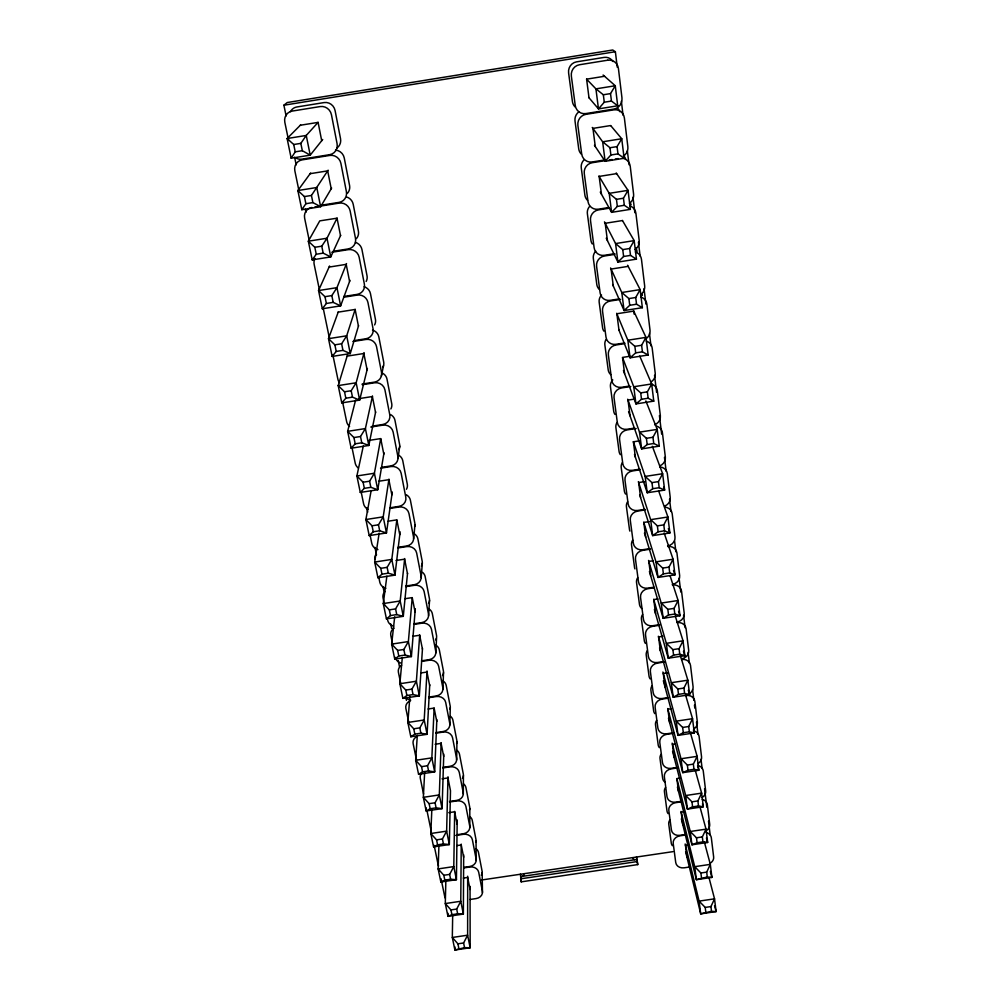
<?xml version="1.0" encoding="UTF-8"?>
<svg xmlns="http://www.w3.org/2000/svg" width="1000" height="1000" viewBox="0 0 1000 1000"><rect width="100%" height="100%" fill="white"/><g stroke="black" fill="none" stroke-linecap="round" stroke-linejoin="round"><path stroke-width="1.5" d="M467.675 876.213L467.625 935.2L470.163 947.763L454.9 950L452.312 937.463L452.675 915.688M463.312 794.087L463.425 775.575M463.675 854.837L463.363 914.087L447.95 916.363L445.3 903.55L445.863 880.337M461.238 844.125L460.775 901.263L463.363 914.087L457.663 913.825L451.925 914.663L447.95 916.363L448.013 913.3M457.2 819.925L456.425 879.688L440.85 882L438.137 868.913L438.9 845.85M456.662 759.875L456.925 741.938M454.95 946.925L454.9 950L464.55 947.638L470.163 947.763L470.05 886.325M454.675 811.375L453.787 866.587L456.425 879.688L450.625 879.262L444.825 880.125L440.85 882L440.938 878.888M449.862 724.95L450.288 707.613M447.987 776.762L446.637 831.15L449.338 844.538L433.587 846.888L430.812 833.5L431.812 810.138M443.775 754.112L442.088 808.612L426.163 810.987L423.338 797.312L424.65 772.638M441.138 742.625L439.325 794.912L442.088 808.612L436.087 807.85L430.163 808.737L426.163 810.987L426.312 807.938M442.925 689.287L443.512 672.588M436.838 719.538L434.675 771.875L418.575 774.287L415.675 760.3L417.312 735.362M428.05 709L434.125 708.088L431.85 757.875L434.675 771.875L428.575 770.95L422.587 771.85L418.575 774.287M435.85 652.862L436.6 636.812A8.025 7.225 1.9 0 0 436.488 635.2L432.337 613.7A8.075 7.312 2.5 0 0 428.237 608.513M429.738 684.562L427.088 734.312L410.812 736.762L407.85 722.45L409.913 696.338M427.038 670.975L424.2 719.987L427.088 734.312L420.9 733.2L414.837 734.112L410.812 736.762M428.612 615.638L429.538 600.3M422.488 648.462L419.338 695.875L402.875 698.375L399.85 683.737L402.325 657.425M419.7 634.95L416.388 681.225L419.338 695.875L413.038 694.575L406.9 695.5L402.875 698.375M421.213 577.6L422.325 562.987M415.3 608.775L411.4 656.562L394.75 659.1L391.65 644.112L394.7 616.812M412.188 598.125L408.375 641.575L411.4 656.562L404.988 655.05L398.787 656L394.75 659.1M413.65 538.725L414.95 524.875M407.55 573.062L403.288 616.325L386.438 618.9L383.275 603.562L386.875 576.188M404.675 558.55L400.188 600.975L403.288 616.325L396.75 614.6L390.487 615.562L386.438 618.9M400.112 531.788L394.975 575.125L377.925 577.737L374.688 562.05L379.15 533.15M396.812 520.025L391.8 559.412L394.975 575.125L388.325 573.188L381.975 574.163L377.925 577.737M398.025 458.338L399.738 446.138M392.287 491.987L386.463 532.95L369.212 535.6L365.887 519.525L371.138 490.712M388.95 479.113L383.212 516.85L386.463 532.95L379.688 530.775L373.275 531.763L369.212 535.6M384.025 452.788L377.738 489.738L360.288 492.438L356.887 475.962L363.35 445.85M380.688 438.787L374.412 473.25L369.6 481.2L370.85 487.325L377.738 489.738L374.412 473.25L356.887 475.962L363.088 482.212L364.35 488.338L360.288 492.438M375.65 411.887L368.812 445.462L351.15 448.212L347.65 431.337L355.6 400.087M381.362 376.112L383.525 365.675M372.5 396.012L365.4 428.575L360.5 436.525L361.788 442.8L368.812 445.462L365.4 428.575L347.65 431.337L353.913 437.55L355.2 443.825L351.15 448.212M367.4 368.512L359.65 400.1L341.775 402.887L338.2 385.588L347.5 354.913M364.1 352.625L356.163 382.775L351.188 390.725L352.488 397.163L359.65 400.1L356.163 382.775L338.2 385.588L344.513 391.775L345.838 398.212L341.775 402.887M358.575 325.625L350.262 353.575L332.163 356.425L328.5 338.675L338.375 311.675M355.175 309.35L346.688 335.812L341.625 343.775L342.962 350.375L350.262 353.575L346.688 335.812L328.5 338.675L334.875 344.837L336.225 351.438L332.163 356.425M350.012 280.262L340.637 305.875L322.312 308.762L318.55 290.562L329.575 265.975M346.525 263.575L336.962 287.65L331.825 295.6L333.2 302.375L340.637 305.875L336.962 287.65L318.55 290.562L324.975 296.688L326.375 303.463L322.312 308.762M340.7 235.238L330.763 256.925L312.2 259.875L308.337 241.2L319.762 220.875L337.05 218.188L340.513 235.65M685.15 843.988L699.1 901.112L714.538 898.838L716.1 911.587L711.525 911.312L710.938 906.575L714.538 898.838L709.05 877.837M680.987 811.438L694.725 866.675L710.325 864.375L711.925 877.4L707.288 876.963L706.688 872.125L710.325 864.375L704.375 842.025M679.812 778.162L676.85 778.6L690.25 831.488L706.025 829.15L707.65 842.45L702.95 841.862L702.337 836.925L706.025 829.15L700 807M672.138 743.162L685.688 795.525L701.637 793.138L703.3 806.75L698.512 805.987L697.887 800.938L701.637 793.138L695.4 770.763M667.712 708.538L681.012 758.75L697.138 756.338L698.838 770.25L693.988 769.312L693.35 764.15L697.138 756.338L690.4 732.775M662.887 672.025L676.237 721.15L692.55 718.7L694.287 732.925L689.35 731.812L688.7 726.525L692.55 718.7L685.562 694.95M658.375 636.25L671.35 682.688L687.85 680.2L689.625 694.75L684.613 693.45L683.95 688.05L687.85 680.2L680.15 654.812M337.088 218.113L327 238.238L321.763 246.188L323.175 253.137L330.763 256.925L327 238.238L308.337 241.2L314.825 247.288L316.262 254.237L312.2 259.875M653.675 599.312L666.35 643.337L683.037 640.812L684.85 655.7L679.762 654.2L679.087 648.675L683.037 640.812L675.238 615.95M648.538 560.45L661.237 603.075L678.112 600.5L679.975 615.75L674.812 614.038L674.112 608.375L678.112 600.5L670.013 575.612M643.725 522.212L656 561.85L673.075 559.237L674.987 574.85L669.725 572.925L669.013 567.125L673.075 559.237L664.137 532.925M464.55 947.638L463.6 942.975L467.625 935.2L452.312 937.463L457.912 943.812L458.862 948.475M457.663 913.825L456.688 909.062L460.775 901.263L445.3 903.55L450.95 909.912L451.925 914.663M638.35 481.637L650.65 519.65L667.925 517L669.875 532.975L664.525 530.812L663.8 524.888L667.925 517L658.6 490.788M450.625 879.262L449.637 874.4L453.787 866.587L438.137 868.913L443.825 875.263L444.825 880.125M633.325 441.613L645.15 476.425L662.638 473.725L664.638 490.087L659.2 487.7L658.45 481.613L662.638 473.725L652.35 446.3M442.013 778.825L447.962 777.938L450.487 790.725L449.338 844.538L443.438 843.95L442.425 838.988L446.637 831.15L430.812 833.5L436.562 839.862L437.575 844.825L433.587 846.888M627.7 399.225L639.525 432.137L657.225 429.387L659.275 446.15L653.75 443.512L652.975 437.287L657.225 429.387L645.863 400.925M436.087 807.85L435.062 802.775L439.325 794.912L423.338 797.312L429.125 803.662L430.163 808.737M622.587 357.65L633.763 386.75L651.675 383.95L653.775 401.138L648.15 398.237L647.362 391.85L651.675 383.95L639.738 356.075M428.575 770.95L427.525 765.75L431.85 757.875L415.675 760.3L421.512 766.65L422.587 771.85M616.675 313.3L627.85 340.213L645.987 337.375L648.138 355L642.425 351.825L641.612 345.275L645.987 337.375L633.538 310.65M420.9 733.2L419.812 727.875L424.2 719.987L407.85 722.45L413.738 728.787L414.837 734.112M610.588 267.95L621.788 292.5L640.163 289.613L642.362 307.688L636.538 304.225L635.712 297.512L640.163 289.613L627.612 265.262M413.038 694.575L411.925 689.137L416.388 681.225L399.85 683.737L405.788 690.062L406.9 695.5M404.988 655.05L403.85 649.488L408.375 641.575L391.65 644.112L397.65 650.425L398.787 656M604.462 221.863L615.575 243.562L634.175 240.625L636.438 259.15L630.513 255.4L629.663 248.512L634.175 240.625L622.438 220.475M396.75 614.6L395.588 608.9L400.188 600.975L383.275 603.562L389.312 609.862L390.487 615.562M598.913 176.025L609.2 193.337L628.038 190.35L630.363 209.363L624.325 205.3L623.45 198.225L628.038 190.35L616.175 172.95M388.325 573.188L387.137 567.35L391.8 559.412L374.688 562.05L380.775 568.325L381.975 574.163M331.65 188.038L320.637 206.713L301.825 209.713L297.863 190.538L310.637 173M592.263 127.45L602.65 141.788L621.737 138.737L624.125 158.262L617.975 153.875L617.075 146.613L621.737 138.737L610.862 125.8M379.688 530.775L378.475 524.8L383.212 516.85L365.887 519.525L372.038 525.788L373.275 531.763M588.725 97.463L598.475 108.888L617.712 105.8L611.45 101.062L610.525 93.6L615.275 85.75L603.112 75.025M322.7 139.475L310.225 155.15L291.175 158.212L295.225 151.838L293.725 144.512L287.113 138.525L300.613 124.95M328.113 170.2L311.438 195.463L312.887 202.587L320.637 206.713L316.762 187.512L297.863 190.538L304.413 196.575L305.875 203.713L301.825 209.713M291.175 158.212L287.113 138.525L306.25 135.45L310.225 155.15L302.325 150.7L300.825 143.375L306.25 135.45L318.1 122.35L321.7 140.725M611.45 101.062L604.275 102.212L598.475 108.888L595.925 88.863L586.575 79.138M617.975 153.875L610.887 155L605.125 161.3L594.438 145.262M624.325 205.3L617.337 206.412L611.613 212.35L600.262 192.05M630.513 255.4L623.612 256.488L617.925 262.075L606.237 238.175M636.538 304.225L629.738 305.3L624.087 310.55L612.638 284.488M642.425 351.825L635.7 352.875L630.087 357.812L618.663 329.438M648.15 398.237L641.513 399.275L635.95 403.913L623.438 370.513M286.112 115.925L283.9 105.213L287.213 102.537L612.725 50L615.375 51.725L617.25 67.2M653.75 443.512L647.188 444.538L641.65 448.888L628.562 411.65M659.2 487.7L652.725 488.7L647.225 492.762L634.475 454.513M664.525 530.812L658.125 531.8L652.675 535.612L639.675 494.762M669.725 572.925L663.4 573.888L657.987 577.438L644.438 533.05M674.812 614.038L668.55 614.987L663.175 618.3L649.412 571.5M679.762 654.2L673.587 655.138L668.25 658.213L654.388 609.538M684.613 693.45L678.5 694.375L673.2 697.225L659.55 647.837M689.35 731.812L683.312 732.712L678.037 735.362L663.35 680.75M693.988 769.312L688.012 770.212L682.775 772.65L668.475 718.188M698.512 805.987L692.6 806.875L687.412 809.112L672.575 751.312M702.95 841.862L697.1 842.738L691.938 844.788L677.425 787.062M707.288 876.963L696.375 879.688L681.363 818.85M711.525 911.312L700.713 913.85L685.612 851.6M283.9 105.213L615.375 51.725M300.312 125.25L318.075 122.387M604.525 76.275L586.6 79.162L589 97.775M293.725 144.512L300.825 143.375M617.712 105.8L615.275 85.75L595.925 88.863L603.337 94.763L610.525 93.6M295.225 151.838L302.325 150.7M310.138 173.688L327.675 170.875L331.225 188.762M610.65 125.55L592.95 128.387L595.288 146.55M304.413 196.575L311.438 195.463M624.125 158.262L605.125 161.3L602.65 141.788L609.987 147.738L617.075 146.613M305.875 203.713L312.887 202.587M320.812 205.287L339.075 202.375A9.588 9.175 52.1 0 0 346.388 191.612L340.913 163.425A9.712 9.262 55.9 0 0 329.825 155.425L302.125 159.875A9.738 9.225 53.4 0 0 294.85 170.812L298.812 190.037M605.962 159.762L592.137 161.975A9.613 9.275 -70.8 0 1 581.688 154.012L577.888 125.45A9.738 9.35 -74.8 0 1 585.938 114.338L613.9 109.85A9.762 9.338 -71.5 0 1 624.388 117.987L627.85 146.637A9.637 9.25 -67.6 0 1 623.663 155.988M314.875 206.988L317.925 206.5M320.962 206.012L339.212 203.1A9.5 9.125 49.2 0 1 350.138 210.9L355.487 238.4A9.387 9.038 44.4 0 1 348.237 248.925L333.2 251.312M606.05 160.512L592.238 162.712A9.525 9.225 -67.3 0 0 584.275 173.562L587.975 201.438A9.4 9.137 -61.3 0 0 598.3 209.2L608.913 207.512M609.125 160.012L612.188 159.525M615.262 159.037L618.337 158.55M616.638 173.625L599.15 176.412L601.438 194.137M314.825 247.288L321.763 246.188M630.363 209.363L611.613 212.35L609.2 193.337L616.45 199.338L623.45 198.225M316.262 254.237L323.175 253.137M331.838 252.262L348.375 249.638A9.325 8.975 40.8 0 1 359.15 257.238L364.375 284.1A9.225 8.888 35.4 0 1 357.175 294.375L343.8 296.488M609.012 208.238L598.387 209.925A9.325 9.075 -56.5 0 0 590.513 220.525L594.125 247.738A9.225 8.975 -49.2 0 0 604.312 255.312L614.8 253.65M329.075 267.087L346.2 264.363L349.575 281.425M622.475 220.55L605.2 223.287L607.425 240.6M324.975 296.688L331.825 295.6M636.438 259.15L617.925 262.075L615.575 243.562L622.75 249.6L629.663 248.512M343.95 297.188L357.312 295.075A9.15 8.812 31.7 0 1 367.95 302.488L373.05 328.713A9.075 8.713 26.8 0 1 365.913 338.762L354.162 340.613M614.888 254.363L604.4 256.012A9.162 8.912 -44.3 0 0 596.6 266.375L600.125 292.95A9.087 8.812 -38 0 0 610.175 300.338L619.062 298.938M326.375 303.463L333.2 302.375M338.212 312.137L355.138 309.462L358.438 326.112M628.188 266.363L611.1 269.062L613.275 285.963M352.837 341.525L366.05 339.438A9.012 8.65 23.6 0 1 376.538 346.675L381.512 372.3A8.938 8.537 19.7 0 1 374.45 382.125L362.15 384.05M620.638 299.387L610.262 301.025A9.025 8.738 -34.2 0 0 602.537 311.15L605.988 337.113A8.95 8.625 -29.9 0 0 615.913 344.312L624.7 342.938M334.875 344.837L341.625 343.775M642.362 307.688L624.087 310.55L621.788 292.5L628.888 298.587L635.712 297.512M336.225 351.438L342.962 350.375M347.125 356.138L363.862 353.5L367.088 369.775M362.287 384.712L374.575 382.788A8.888 8.475 17.4 0 1 384.925 389.85L389.8 414.875A8.812 8.363 14.5 0 1 382.788 424.487L372.15 426.15M624.788 343.612L616 344.988A8.912 8.55 -27.4 0 0 608.35 354.9L611.712 380.262A8.838 8.438 -24.6 0 0 621.512 387.287L629.175 386.087M344.513 391.775L351.188 390.725M648.138 355L630.087 357.812L627.85 340.213L634.875 346.325L641.612 345.275M345.838 398.212L352.488 397.163M358.85 398.65L372.388 396.538L375.538 412.425M630.087 356.238L622.5 357.425L624.587 373.55M370.763 427.038L382.912 425.138A8.762 8.287 12.8 0 1 393.125 432.025L397.887 456.5A8.7 8.188 10.7 0 1 390.938 465.9L381.925 467.3M630.788 386.512L621.6 387.938A8.8 8.363 -23 0 0 614.025 397.638L617.312 422.425A8.725 8.263 -21.1 0 0 626.987 429.275L634.562 428.1M353.913 437.55L360.5 436.525M653.775 401.138L635.95 403.913L633.763 386.75L640.713 392.887L647.362 391.85M368.825 440.438L380.725 438.587L383.8 454.113M634.012 399.162L628.013 400.087L630.037 415.863M355.2 443.825L361.788 442.8M380.538 468.175L391.062 466.538A8.662 8.113 9.4 0 1 401.15 473.263L405.8 497.188A8.6 8.012 7.9 0 1 398.9 506.388L389.988 507.775M636.163 428.512L627.062 429.925A8.688 8.188 -20 0 0 619.562 439.4L622.788 463.638A8.625 8.075 -18.7 0 0 632.337 470.325L639.825 469.175M363.088 482.212L369.6 481.2M659.275 446.15L641.65 448.888L639.525 432.137L646.4 438.3L652.975 437.287M378.575 481.275L388.862 479.688L391.875 494.875M639.325 440.875L633.387 441.8L635.375 457.2M364.35 488.338L370.85 487.325M390.112 508.387L399.025 507.013A8.55 7.938 6.9 0 1 408.975 513.575L413.525 536.975A8.5 7.837 5.7 0 1 406.7 545.988L397.875 547.337M639.913 469.8L632.413 470.962A8.588 8 -17.9 0 0 624.987 480.238L628.138 503.938A8.525 7.9 -16.9 0 0 637.562 510.475L644.975 509.338M388.1 521.213L396.825 519.875L399.775 534.725M644.513 481.662L638.65 482.562L640.6 497.638M372.038 525.788L378.475 524.8M663.575 487.212L664.638 490.087L647.225 492.762L645.15 476.425L651.963 482.612L658.45 481.613M398 547.95L406.812 546.587A8.45 7.775 5 0 1 416.65 553L421.087 575.887A8.4 7.675 4.1 0 1 414.312 584.712L405.588 586.05M645.062 509.95L637.65 511.087A8.488 7.825 -16.3 0 0 630.288 520.175L633.362 543.35A8.438 7.725 -15.6 0 0 642.688 549.738L650.013 548.612M395.988 560.5L404.613 559.175L407.488 573.7M649.6 521.538L643.8 522.438L645.7 537.175M380.775 568.325L387.137 567.35M668.35 528.625L669.875 532.975L652.675 535.612L650.65 519.65L657.375 525.862L663.8 524.888M405.712 586.638L414.438 585.312A8.363 7.612 3.5 0 1 424.137 591.575L428.488 613.962A8.3 7.512 2.8 0 1 421.775 622.6L414.137 623.763M650.1 549.212L642.763 550.337A8.387 7.662 -15.1 0 0 635.475 559.237L638.488 581.9A8.338 7.562 -14.6 0 0 647.688 588.15L653.863 587.2M405.112 598.7L412.225 597.612L415.05 611.838M653.125 560.775L648.825 561.425L650.688 575.85M389.312 609.862L395.588 608.9M673.525 570.487L674.987 574.85L657.987 577.438L656 561.85L662.675 568.088L669.013 567.125M414.25 624.35L421.887 623.188A8.263 7.45 2.4 0 1 431.475 629.3L435.737 651.213A8.213 7.35 1.8 0 1 429.075 659.675L421.512 660.825M653.938 587.8L647.775 588.737A8.3 7.5 -14.2 0 0 640.55 597.45L643.487 619.637A8.25 7.4 -13.7 0 0 652.588 625.725L660.212 624.575M412.65 636.312L419.688 635.237L422.438 649.15M658.012 598.938L653.75 599.587L655.575 613.688M397.65 650.425L403.85 649.488M678.575 611.375L679.975 615.75L663.175 618.3L661.237 603.075L667.837 609.325L674.112 608.375M421.625 661.4L429.188 660.25A8.175 7.287 1.4 0 1 438.65 666.237L442.825 687.675A8.125 7.2 0.9 0 1 436.213 695.975L428.738 697.1M658.763 625.388L652.663 626.312A8.213 7.338 -13.5 0 0 645.512 634.837L648.388 656.55A8.162 7.25 -13.1 0 0 657.387 662.513L663.425 661.6M420.85 672.975L426.975 672.05L429.675 685.662M662.775 636.275L658.562 636.925L660.35 650.725M405.788 690.062L411.925 689.137M683.475 651.237L684.85 655.7L668.25 658.213L666.35 643.337L672.887 649.613L679.087 648.675M428.85 697.663L436.325 696.538A8.088 7.138 0.6 0 1 445.688 702.387L449.762 723.375A8.037 7.05 0.2 0 1 443.212 731.513L435.8 732.625M665 661.938L657.463 663.088A8.125 7.188 -12.8 0 0 650.362 671.438L653.188 692.7A8.075 7.1 -12.5 0 0 662.075 698.525L668.05 697.625M667.875 672.775L663.288 673.462L665.025 686.988M413.738 728.787L419.812 727.875M688.288 690.312L689.625 694.75L673.2 697.225L671.35 682.688L677.825 688.975L683.95 688.05M435.913 733.175L443.312 732.05A8 7 0 0 1 452.562 737.775L456.562 758.337A7.95 6.913 -0.4 0 1 450.062 766.3L442.725 767.4M668.125 698.188L662.15 699.087A8.037 7.037 -12.3 0 0 655.125 707.275L657.887 728.1A7.987 6.95 -12 0 0 666.675 733.8L674.062 732.688M435.112 744.275L441.112 743.375L443.7 756.425M670.925 708.787L667.9 709.25L669.613 722.487M421.512 766.65L427.525 765.75M693.425 729.975L694.287 732.925L678.037 735.362L676.237 721.15L682.65 727.438L688.7 726.525M442.837 767.938L450.163 766.838A7.912 6.85 -0.6 0 1 459.3 772.438L463.212 792.575A7.862 6.775 -0.9 0 1 456.763 800.387L449.513 801.475M674.137 733.225L666.75 734.338A7.95 6.887 -11.9 0 0 659.788 742.375L662.487 762.763A7.9 6.812 -11.6 0 0 671.175 768.337L677.025 767.463M675.413 743.838L672.425 744.287L674.1 757.25M429.125 803.662L435.062 802.775M697.575 765.763L698.838 770.25L682.775 772.65L681.012 758.75L687.362 765.05L693.35 764.15M449.613 802L456.875 800.913A7.837 6.713 -1.1 0 1 465.9 806.388L469.738 826.112A7.788 6.637 -1.3 0 1 463.338 833.775L457.212 834.7M677.1 767.987L671.25 768.863A7.875 6.75 -11.5 0 0 664.35 776.737L667 796.712A7.825 6.675 -11.3 0 0 675.588 802.163L681.762 801.25M448.787 812.663L454.663 811.787L457.15 824.312M455.775 835.438L463.438 834.3A7.75 6.575 -1.5 0 1 472.362 839.65L476.125 858.988A7.713 6.5 -1.7 0 1 469.775 866.5L463.713 867.4M681.838 801.762L675.662 802.688A7.788 6.612 -11.2 0 0 668.812 810.413L671.413 829.975A7.738 6.538 -11 0 0 679.912 835.325L686.025 834.412M436.562 839.862L442.425 838.988M702.475 803.787L703.3 806.75L687.412 809.112L685.688 795.525L691.975 801.825L697.887 800.938M437.575 844.825L443.438 843.95M456.875 845.6L461.238 844.95L463.663 857.225M684.125 811.787L681.188 812.225L682.8 824.675M463.812 867.9L469.875 867A7.675 6.45 -1.9 0 1 478.7 872.25L482.388 891.188A7.625 6.375 -2.1 0 1 476.087 898.575L470.075 899.463M686.087 834.925L679.975 835.825A7.713 6.488 -10.9 0 0 673.2 843.4L675.738 862.588A7.662 6.412 -10.7 0 0 684.15 867.812L690.2 866.912M443.825 875.263L449.637 874.4M706.45 837.975L707.65 842.45L691.938 844.788L690.25 831.488L696.475 837.788L702.337 836.925M463.35 878.088L467.675 877.45L470.062 889.488M688.35 844.737L685.438 845.175L687.013 857.362M481.562 880L672.925 851.65M520.65 878.825L637.312 861.55L637.75 864.6L521.2 881.85L520.388 874.163M450.95 909.912L456.688 909.062M710.325 871.375L711.925 877.4L696.375 879.688L694.725 866.675L700.888 872.987L706.688 872.125M457.912 943.812L463.6 942.975M714.55 905.65L716.1 911.587L700.713 913.85L699.1 901.112L705.212 907.425L710.938 906.575M288.587 140.475L284.825 122.287A9.95 9.363 58.2 0 1 292.162 111.088L320.213 106.562A9.938 9.387 60.8 0 1 331.463 114.775L337.075 143.663A9.8 9.312 58.1 0 1 329.688 154.675L301.975 159.125A9.825 9.287 55.6 0 1 295.788 157.975M309.35 241.025L304.625 218.162A9.525 9.087 47.3 0 1 311.837 207.475M319.387 289.675L314.163 264.375A9.35 8.938 40.1 0 1 314.975 258.45M323.488 309.5L328.888 335.662A9.087 8.675 28.2 0 0 329.513 337.562M332.9 355.087L337.863 379.137A8.95 8.512 21.9 0 0 339.487 382.663M342.7 402.512L346.637 421.613A8.838 8.338 16.8 0 0 349.575 426.463M352.062 447.875L355.213 463.125A8.713 8.162 13 0 0 358.113 467.875M361.125 491.775L363.587 503.713A8.612 7.987 10 0 0 368.038 509.387M369.988 534.65L371.788 543.4A8.5 7.825 7.7 0 0 377.938 549.625M378.862 577.65L379.8 582.212A8.4 7.662 5.9 0 0 385.875 588.3M384.575 605.3L383.038 597.863A8.363 7.588 5.3 0 1 384.925 591.525M392.612 644.237L390.812 635.5A8.275 7.438 4 0 1 394.05 628.175M400.625 683.037L398.413 672.337A8.175 7.275 2.9 0 1 401.637 665.175M408.65 721.862L405.863 708.4A8.088 7.125 2 0 1 410.65 700.6M416.488 759.825L413.15 743.713A8 6.987 1.2 0 1 416.337 736.825M423.55 794.075L420.3 778.288A7.912 6.837 0.6 0 1 421.125 773.825M431.35 831.838L427.287 812.15A7.837 6.7 0 0 1 427.175 810.65M434.137 845.337L438.125 864.625A7.713 6.488 -0.8 0 0 438.612 866.012M441.163 879.312L444.762 896.762A7.625 6.362 -1.1 0 0 445.238 898.125M294.613 157.225L296.188 164.875M305.325 209.25L305.95 212.312M366.737 507.587L367.688 512.175M374.925 547.362L376.5 555.013M383.113 587.15L384.062 591.737M390.675 623.862L391.625 628.45M398.237 660.588L399.487 666.7M405.788 697.3L406.425 700.362M434.125 708.088L436.763 721.425M636.45 856.963L637.312 861.55M636.613 858.462L637.75 864.6M619 330.275L616.862 313.762L633.75 311.112L634.125 314.113M676.85 778.6L678.487 791.3M603.337 94.763L604.275 102.212M609.987 147.738L610.887 155M616.45 199.338L617.337 206.412M622.75 249.6L623.612 256.488M628.888 298.587L629.738 305.3M634.875 346.325L635.7 352.875M640.713 392.887L641.513 399.275M646.4 438.3L647.188 444.538M651.963 482.612L652.725 488.7M657.375 525.862L658.125 531.8M662.675 568.088L663.4 573.888M667.837 609.325L668.55 614.987M672.887 649.613L673.587 655.138M677.825 688.975L678.5 694.375M682.65 727.438L683.312 732.712M687.362 765.05L688.012 770.212M691.975 801.825L692.6 806.875M696.475 837.788L697.1 842.738M700.888 872.987L701.5 877.825M705.212 907.425L705.8 912.15M621.375 101.263L623.05 115.2M627.362 150.8L629.05 164.737M632.987 197.25L634.862 212.725M638.425 242.15L640.113 256.075M644.038 288.587L645.913 304.075M649.475 333.488L650.975 345.875M654.538 375.288L656.6 392.325M659.412 415.538L661.663 434.125M664.463 457.337L666.15 471.275M669.525 499.15L671.025 511.525M674.587 540.95L675.9 551.788M679.087 578.1L680.775 592.038M683.575 615.262L685.075 627.65M688.075 652.412L689.388 663.25M692.575 689.575L693.888 700.413M694.45 705.05L694.825 708.15M696.513 722.087L698.012 734.463M701.012 759.237L702.125 768.525M704.562 788.65L706.812 807.237M708.5 821.162L710.188 835.1M520.862 876L521.2 881.85M482.163 872.525L482.463 892.613M476.037 840.85L476.213 860.438M469.8 808.538L469.825 827.6M633.025 858.125A2.2 1.85 -8.8 0 0 635.462 859.638L521.962 876.438A2.188 1.837 -4 0 0 523.8 874.312M469.5 809.975A7.612 6.525 -1.3 0 0 469.7 807.075L465.95 787.663A7.662 6.6 -1 0 0 463.525 783.85M442.537 675.6A7.938 7.075 1.1 0 0 443.413 671L439.338 649.95A7.987 7.163 1.5 0 0 435.3 644.862M410.462 699.688A8.125 7.188 2.3 0 1 405.487 697.875M414.663 526.575A8.287 7.688 6 0 0 414.837 523.162L410.4 500.238A8.35 7.775 7.3 0 0 406.15 494.7M382.825 367.413A8.713 8.35 20.7 0 0 383.675 361.95L378.837 336.9A8.787 8.45 24.9 0 0 372.5 330.087M347.587 193.113A9.338 8.95 53.3 0 0 349.575 185.475L344.263 158A9.463 9.025 56.9 0 0 335.525 150.1M629.438 203.325A9.45 9.113 -59.4 0 0 633.6 194.188L630.225 166.238A9.562 9.2 -64.5 0 0 623.975 158.6M587.575 200.4A9.175 8.912 -63.1 0 1 584.888 195.113L581.263 167.913A9.287 8.988 -68.8 0 1 583.688 160.225M623.362 155.375A9.312 8.963 -65.8 0 1 625.538 158.775M651.237 381.8A8.863 8.425 -27.7 0 0 655.25 373.462L652.175 348.038A8.938 8.537 -30.6 0 0 646.275 341.112M610.712 374.625A8.625 8.25 -25.4 0 1 608.188 369.8L604.875 345A8.688 8.363 -28.5 0 1 606.05 339.5M667.613 545.913A8.45 7.725 -17.6 0 0 675 536.962L672.188 513.737A8.5 7.825 -18.5 0 0 664.737 507.125M629.9 531.125A8.238 7.575 -15.9 0 1 629.475 529.487L626.438 506.775A8.287 7.675 -16.6 0 1 627.6 501.737M689.338 693.713A8.088 7.1 -13.9 0 0 693.075 686.688L690.512 665.375A8.137 7.188 -14.2 0 0 681.587 659.438M687.712 694.488A8.088 7.1 -13.9 0 1 685.962 694.925M650.175 678.913A7.887 6.975 -12.6 0 1 649.013 676.025L646.225 655.15A7.938 7.062 -13 0 1 647.35 650.525M706.075 830.788A7.75 6.538 -12 0 0 709.7 824.3L707.337 804.675A7.8 6.612 -12.2 0 0 702.237 799.388M668.112 813.637A7.575 6.438 -11.1 0 1 667 810.987L664.438 791.725A7.612 6.513 -11.3 0 1 665.537 787.45M702.025 797.562A7.825 6.675 -12.4 0 0 705.675 790.95L703.25 770.925A7.875 6.75 -12.6 0 0 698.112 765.525M664.825 782.062A7.65 6.562 -11.4 0 1 662.638 778.25L660.013 758.612A7.7 6.637 -11.6 0 1 661.125 754.25M681.525 658.863A8.175 7.25 -14.5 0 0 688.7 650.45L686.075 628.688A8.225 7.338 -15 0 0 677.062 622.6M645.462 643.475A7.975 7.113 -13.2 0 1 644.275 640.537L641.438 619.225A8.025 7.2 -13.6 0 1 642.575 614.5M664.613 506.112A8.55 7.9 -19.1 0 0 670.225 497.45L667.35 473.7A8.6 8 -20.3 0 0 659.812 466.938M625.575 494.075A8.325 7.738 -17.2 0 1 624.325 490.863L621.225 467.65A8.375 7.837 -18.3 0 1 622.388 462.512M645.987 338.738A8.988 8.612 -33 0 0 650.025 330.213L646.888 304.188A9.062 8.713 -37.1 0 0 640.9 297.087M603.888 331.125A8.738 8.425 -31.1 0 1 602.562 327.612L599.175 302.238A8.8 8.537 -35.8 0 1 601.55 295.062M641.95 293.575A8.838 8.512 -38.5 0 1 642.4 295.438M581.45 154.262A9.363 9.038 -72 0 1 578.725 148.837L575.013 120.988A9.488 9.113 -75.8 0 1 579.025 111.725M617.587 108.2A9.513 9.087 -72.4 0 1 619.8 111.688M356.425 238.612A9.162 8.812 45.8 0 0 358.4 231.15L353.212 204.3A9.262 8.9 50.5 0 0 346.6 196.975M390.863 408.938A8.6 8.188 15.2 0 0 391.725 403.6L387 379.113A8.662 8.287 18.3 0 0 382.55 373.188M421.337 566.2A8.2 7.525 4.3 0 0 422.212 561.312L417.875 538.875A8.25 7.625 5.3 0 0 413.675 533.45M375.087 559.388A8.462 7.763 6.9 0 1 375.925 554.325M449.988 709.15A7.85 6.925 0.3 0 0 450.188 706.062L446.2 685.438A7.9 7.013 0.7 0 0 442.212 680.475M475.75 842.262A7.538 6.4 -1.7 0 0 475.95 839.412L472.275 820.387A7.588 6.475 -1.4 0 0 469.875 816.65M462.463 778.413A7.688 6.65 -0.8 0 0 463.325 774.087L459.5 754.275A7.738 6.737 -0.5 0 0 457.038 750.387M436.3 638.413A8.025 7.225 1.9 0 1 435.625 639.9M401.238 663.175A8.213 7.338 3.3 0 1 395.325 657.362M406.438 489.288A8.387 7.85 8.2 0 0 407.3 484.175L402.775 460.75A8.45 7.95 9.9 0 0 398.45 455.087M374.588 324.925A8.838 8.512 28.1 0 0 375.438 319.35L370.487 293.725A8.925 8.612 33.2 0 0 364.075 286.737M337.05 147.912A9.55 9.075 59 0 0 340.538 138.725L335.087 110.575A9.675 9.15 61.6 0 0 324.15 102.562L296.85 106.975A9.688 9.125 59 0 0 290.475 111.675M635.087 249.537A9.275 8.95 -49.7 0 0 639.2 240.613L635.913 213.325A9.375 9.05 -55.5 0 0 629.75 205.875M592.3 243.975A9 8.762 -51.3 0 1 590.913 240.3L587.375 213.738A9.1 8.85 -58.5 0 1 589.775 206.225M630.25 202.975A9.137 8.825 -57.1 0 1 631.138 204.762M654.638 424.775A8.75 8.25 -23.9 0 0 660.35 415.737L657.35 390.887A8.812 8.35 -26 0 0 651.525 384.125M614.975 414.4A8.512 8.075 -21.7 0 1 613.675 411.05L610.45 386.8A8.575 8.188 -23.7 0 1 612.788 379.925M672.35 584.388A8.35 7.562 -16.3 0 0 679.663 575.612L676.925 552.888A8.413 7.662 -17 0 0 667.688 546.525M634.925 568.9A8.137 7.425 -14.8 0 1 634.513 567.288L631.55 545.062A8.2 7.512 -15.4 0 1 632.688 540.138M693.65 729.05A8 6.95 -13.3 0 0 697.362 722.163L694.85 701.3A8.05 7.037 -13.6 0 0 686.038 695.487M654.8 713.625A7.812 6.837 -12.2 0 1 653.637 710.8L650.913 690.35A7.85 6.913 -12.4 0 1 652.038 685.812M710.05 863.337A7.675 6.412 -11.6 0 0 713.65 856.975L711.325 837.75A7.713 6.488 -11.8 0 0 706.3 832.575M672.375 845.675A7.5 6.312 -10.8 0 1 671.275 843.075L668.763 824.2A7.538 6.388 -11 0 1 669.862 820M697.875 763.662A7.912 6.812 -12.8 0 0 701.562 756.912L699.1 736.475A7.963 6.887 -13.1 0 0 693.888 730.962M659.325 747.638A7.725 6.7 -11.7 0 1 658.188 744.862L655.512 724.825A7.775 6.775 -12 0 1 656.637 720.375M676.988 622.025A8.263 7.4 -15.4 0 0 684.237 613.438L681.55 591.2A8.312 7.5 -15.9 0 0 672.425 584.975M641.775 608.525A8.05 7.262 -13.9 0 1 639.45 604.3L636.538 582.537A8.113 7.362 -14.4 0 1 637.688 577.712M659.688 465.9A8.65 8.075 -21.2 0 0 665.35 457.05L662.412 432.762A8.713 8.175 -22.7 0 0 656.663 426.163M620.337 454.675A8.425 7.912 -19.1 0 1 619.062 451.4L615.9 427.675A8.475 8.012 -20.5 0 1 617.062 422.413M640.6 294.662A9.113 8.787 -40.4 0 0 644.675 285.938L641.462 259.3A9.2 8.888 -45.7 0 0 635.388 252.025M599.412 289.513A8.863 8.6 -39.7 0 1 596.8 284.462L593.337 258.5A8.938 8.7 -46.3 0 1 595.725 251.15M635.725 247.938A8.975 8.675 -47.3 0 1 637.062 251.588M575.175 107.025A9.575 9.162 -77.9 0 1 572.413 101.463L568.6 72.938A9.712 9.225 -80.3 0 1 576.5 61.863L604.062 57.413A9.738 9.213 -77.1 0 1 613 61.525M366.163 281.462A8.988 8.675 36.9 0 0 367.025 275.763L361.95 249.537A9.087 8.75 42.3 0 0 355.438 242.375M398.738 449.562A8.488 8.012 11.2 0 0 399.6 444.338L394.975 420.387A8.55 8.113 13.4 0 0 390.588 414.588M428.562 603.438A8.113 7.375 3 0 0 429.425 598.65L425.175 576.688A8.162 7.462 3.8 0 0 422.537 572.362M393.638 626.138A8.312 7.5 4.5 0 1 387.65 620.188M456.625 743.438A7.775 6.787 -0.3 0 0 456.825 740.425L452.912 720.212A7.825 6.875 0.1 0 0 450.412 716.237M476.112 848.812A7.512 6.35 -1.8 0 1 478.475 852.475L482.088 871.125A7.462 6.275 -2 0 1 481.225 875.212M607.788 60.188L579.475 64.75A9.963 9.488 -79.7 0 0 571.35 76.125L575.237 105.412A9.825 9.4 -77.1 0 0 585.837 113.575L613.812 109.087A9.862 9.387 -73.7 0 0 621.962 97.9L618.425 68.55A10 9.463 -76.5 0 0 607.788 60.188"/></g></svg>
